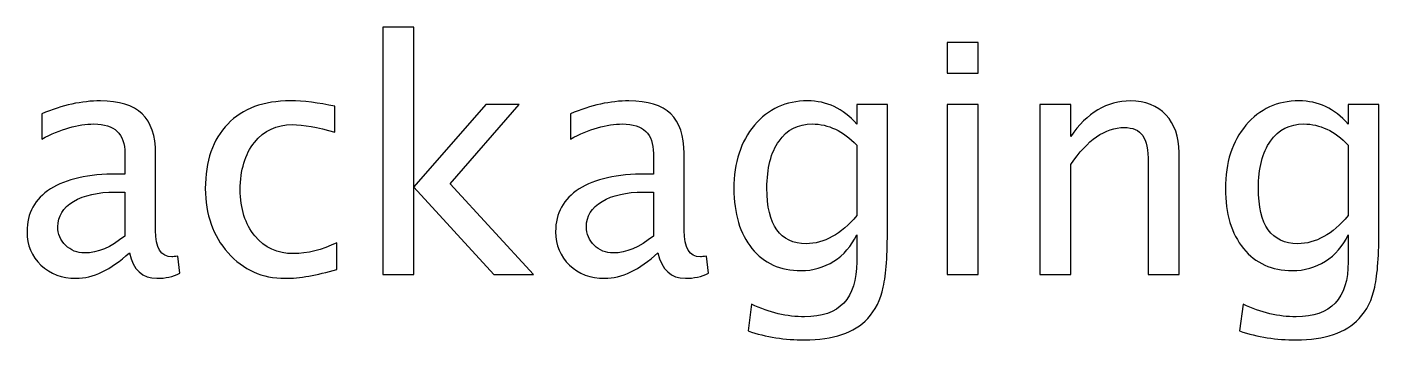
# Model space of a CAD drawing. Header units: centimetres. Extents: x -42 to 63, y -49 to 29.
# Drawn here: x -0.4 to 10.31, y 26.15 to 28.63 of the extents above; entities that cross this region are included whole.
import ezdxf

# ---------------------------------------------------------------- set-up
doc = ezdxf.new("R2010")
doc.units = ezdxf.units.CM
doc.header["$MEASUREMENT"] = 0
doc.layers.add('Layer 1', color=7, linetype='Continuous')

msp = doc.modelspace()

# ---------------------------------------------------------------- linework, layer by layer
at = {"layer": 'Layer 1'}
for points, knots in [([(2.41767, 26.67044), (2.41767, 26.67044), (2.41767, 28.62878), (2.41767, 28.62878), (2.41767, 28.62878), (2.41767, 28.62878), (2.66151, 28.62878), (2.66151, 28.62878), (2.66151, 28.62878), (2.66151, 28.62878), (2.66151, 27.36344), (2.66151, 27.36344), (2.66151, 27.36344), (2.66151, 27.36344), (3.23301, 28.01664), (3.23301, 28.01664), (3.23301, 28.01664), (3.23301, 28.01664), (3.49632, 28.01664), (3.49632, 28.01664), (3.49632, 28.01664), (3.49632, 28.01664), (2.95022, 27.38841), (2.95022, 27.38841), (2.95022, 27.38841), (2.95022, 27.38841), (3.61062, 26.67044), (3.61062, 26.67044), (3.61062, 26.67044), (3.61062, 26.67044), (3.29651, 26.67044), (3.29651, 26.67044), (3.29651, 26.67044), (3.29651, 26.67044), (2.66151, 27.3609), (2.66151, 27.3609), (2.66151, 27.3609), (2.66151, 27.3609), (2.66151, 26.67044), (2.66151, 26.67044), (2.66151, 26.67044), (2.66151, 26.67044), (2.41767, 26.67044), (2.41767, 26.67044)], [0, 0, 0, 0, 0.08333333, 0.08333333, 0.08333333, 0.08333333, 0.16666667, 0.16666667, 0.16666667, 0.16666667, 0.25, 0.25, 0.25, 0.25, 0.33333333, 0.33333333, 0.33333333, 0.33333333, 0.41666667, 0.41666667, 0.41666667, 0.41666667, 0.5, 0.5, 0.5, 0.5, 0.58333333, 0.58333333, 0.58333333, 0.58333333, 0.66666667, 0.66666667, 0.66666667, 0.66666667, 0.75, 0.75, 0.75, 0.75, 0.83333333, 0.83333333, 0.83333333, 0.83333333, 1, 1, 1, 1]), ([(6.88849, 28.26302), (6.88849, 28.26302), (6.88849, 28.50686), (6.88849, 28.50686), (6.88849, 28.50686), (6.88849, 28.50686), (7.13233, 28.50686), (7.13233, 28.50686), (7.13233, 28.50686), (7.13233, 28.50686), (7.13233, 28.26302), (7.13233, 28.26302), (7.13233, 28.26302), (7.13233, 28.26302), (6.88849, 28.26302), (6.88849, 28.26302)], [0, 0, 0, 0, 0.2, 0.2, 0.2, 0.2, 0.4, 0.4, 0.4, 0.4, 0.6, 0.6, 0.6, 0.6, 1, 1, 1, 1]), ([(0.40811, 26.84189), (0.26164, 26.70727), (0.12067, 26.63996), (-0.0148, 26.63996), (-0.0148, 26.63996), (-0.12613, 26.63996), (-0.21884, 26.67467), (-0.29208, 26.74452), (-0.29208, 26.74452), (-0.36574, 26.81437), (-0.40257, 26.90243), (-0.40257, 27.00868), (-0.40257, 27.00868), (-0.40257, 27.15558), (-0.34076, 27.26861), (-0.21715, 27.34735), (-0.21715, 27.34735), (-0.09354, 27.42609), (0.08384, 27.46546), (0.31498, 27.46546), (0.31498, 27.46546), (0.31498, 27.46546), (0.37213, 27.46546), (0.37213, 27.46546), (0.37213, 27.46546), (0.37213, 27.46546), (0.37213, 27.6276), (0.37213, 27.6276), (0.37213, 27.6276), (0.37213, 27.78381), (0.29085, 27.8617), (0.12787, 27.8617), (0.12787, 27.8617), (0.00171, 27.8617), (-0.13629, 27.82191), (-0.28573, 27.74232), (-0.28573, 27.74232), (-0.28573, 27.74232), (-0.28573, 27.94298), (-0.28573, 27.94298), (-0.28573, 27.94298), (-0.12148, 28.01071), (0.03346, 28.04458), (0.17867, 28.04458), (0.17867, 28.04458), (0.3281, 28.04458), (0.43859, 28.01071), (0.50929, 27.94256), (0.50929, 27.94256), (0.58041, 27.8744), (0.61597, 27.76941), (0.61597, 27.6276), (0.61597, 27.6276), (0.61597, 27.6276), (0.61597, 27.01927), (0.61597, 27.01927), (0.61597, 27.01927), (0.61597, 26.87999), (0.65873, 26.81014), (0.74466, 26.81014), (0.74466, 26.81014), (0.75525, 26.81014), (0.77091, 26.81183), (0.79165, 26.81522), (0.79165, 26.81522), (0.79165, 26.81522), (0.80901, 26.67975), (0.80901, 26.67975), (0.80901, 26.67975), (0.75355, 26.65308), (0.69259, 26.63996), (0.62571, 26.63996), (0.62571, 26.63996), (0.51183, 26.63996), (0.43944, 26.70727), (0.40811, 26.84189)], [0, 0, 0, 0, 0.05, 0.05, 0.05, 0.05, 0.1, 0.1, 0.1, 0.1, 0.15, 0.15, 0.15, 0.15, 0.2, 0.2, 0.2, 0.2, 0.25, 0.25, 0.25, 0.25, 0.3, 0.3, 0.3, 0.3, 0.35, 0.35, 0.35, 0.35, 0.4, 0.4, 0.4, 0.4, 0.45, 0.45, 0.45, 0.45, 0.5, 0.5, 0.5, 0.5, 0.55, 0.55, 0.55, 0.55, 0.6, 0.6, 0.6, 0.6, 0.65, 0.65, 0.65, 0.65, 0.7, 0.7, 0.7, 0.7, 0.75, 0.75, 0.75, 0.75, 0.8, 0.8, 0.8, 0.8, 0.85, 0.85, 0.85, 0.85, 0.9, 0.9, 0.9, 0.9, 1, 1, 1, 1]), ([(2.05149, 26.71108), (1.89359, 26.66367), (1.75727, 26.63996), (1.64255, 26.63996), (1.64255, 26.63996), (1.46052, 26.63996), (1.30981, 26.70727), (1.19001, 26.84147), (1.19001, 26.84147), (1.0702, 26.97609), (1.01009, 27.14584), (1.01009, 27.35031), (1.01009, 27.35031), (1.01009, 27.56875), (1.06936, 27.73936), (1.18789, 27.86128), (1.18789, 27.86128), (1.30642, 27.98362), (1.47195, 28.04458), (1.68446, 28.04458), (1.68446, 28.04458), (1.78902, 28.04458), (1.90671, 28.03019), (2.03625, 28.0014), (2.03625, 28.0014), (2.03625, 28.0014), (2.03625, 27.79566), (2.03625, 27.79566), (2.03625, 27.79566), (1.89867, 27.8363), (1.78648, 27.85662), (1.70012, 27.85662), (1.70012, 27.85662), (1.57482, 27.85662), (1.47449, 27.80963), (1.39956, 27.71607), (1.39956, 27.71607), (1.32463, 27.62252), (1.28695, 27.49763), (1.28695, 27.34185), (1.28695, 27.34185), (1.28695, 27.19072), (1.3259, 27.0688), (1.40337, 26.97524), (1.40337, 26.97524), (1.48084, 26.88211), (1.58201, 26.83554), (1.70774, 26.83554), (1.70774, 26.83554), (1.81908, 26.83554), (1.93338, 26.86433), (2.05149, 26.9219), (2.05149, 26.9219), (2.05149, 26.9219), (2.05149, 26.71108), (2.05149, 26.71108)], [0, 0, 0, 0, 0.06666667, 0.06666667, 0.06666667, 0.06666667, 0.13333333, 0.13333333, 0.13333333, 0.13333333, 0.2, 0.2, 0.2, 0.2, 0.26666667, 0.26666667, 0.26666667, 0.26666667, 0.33333333, 0.33333333, 0.33333333, 0.33333333, 0.4, 0.4, 0.4, 0.4, 0.46666667, 0.46666667, 0.46666667, 0.46666667, 0.53333333, 0.53333333, 0.53333333, 0.53333333, 0.6, 0.6, 0.6, 0.6, 0.66666667, 0.66666667, 0.66666667, 0.66666667, 0.73333333, 0.73333333, 0.73333333, 0.73333333, 0.8, 0.8, 0.8, 0.8, 0.86666667, 0.86666667, 0.86666667, 0.86666667, 1, 1, 1, 1]), ([(4.59614, 26.84189), (4.44967, 26.70727), (4.3087, 26.63996), (4.17323, 26.63996), (4.17323, 26.63996), (4.0619, 26.63996), (3.96919, 26.67467), (3.89595, 26.74452), (3.89595, 26.74452), (3.82229, 26.81437), (3.78546, 26.90243), (3.78546, 27.00868), (3.78546, 27.00868), (3.78546, 27.15558), (3.84727, 27.26861), (3.97088, 27.34735), (3.97088, 27.34735), (4.09449, 27.42609), (4.27187, 27.46546), (4.50301, 27.46546), (4.50301, 27.46546), (4.50301, 27.46546), (4.56016, 27.46546), (4.56016, 27.46546), (4.56016, 27.46546), (4.56016, 27.46546), (4.56016, 27.6276), (4.56016, 27.6276), (4.56016, 27.6276), (4.56016, 27.78381), (4.47888, 27.8617), (4.3159, 27.8617), (4.3159, 27.8617), (4.18974, 27.8617), (4.05174, 27.82191), (3.9023, 27.74232), (3.9023, 27.74232), (3.9023, 27.74232), (3.9023, 27.94298), (3.9023, 27.94298), (3.9023, 27.94298), (4.06655, 28.01071), (4.22149, 28.04458), (4.3667, 28.04458), (4.3667, 28.04458), (4.51613, 28.04458), (4.62662, 28.01071), (4.69732, 27.94256), (4.69732, 27.94256), (4.76844, 27.8744), (4.804, 27.76941), (4.804, 27.6276), (4.804, 27.6276), (4.804, 27.6276), (4.804, 27.01927), (4.804, 27.01927), (4.804, 27.01927), (4.804, 26.87999), (4.84676, 26.81014), (4.93269, 26.81014), (4.93269, 26.81014), (4.94328, 26.81014), (4.95894, 26.81183), (4.97968, 26.81522), (4.97968, 26.81522), (4.97968, 26.81522), (4.99704, 26.67975), (4.99704, 26.67975), (4.99704, 26.67975), (4.94158, 26.65308), (4.88062, 26.63996), (4.81374, 26.63996), (4.81374, 26.63996), (4.69986, 26.63996), (4.62747, 26.70727), (4.59614, 26.84189)], [0, 0, 0, 0, 0.05, 0.05, 0.05, 0.05, 0.1, 0.1, 0.1, 0.1, 0.15, 0.15, 0.15, 0.15, 0.2, 0.2, 0.2, 0.2, 0.25, 0.25, 0.25, 0.25, 0.3, 0.3, 0.3, 0.3, 0.35, 0.35, 0.35, 0.35, 0.4, 0.4, 0.4, 0.4, 0.45, 0.45, 0.45, 0.45, 0.5, 0.5, 0.5, 0.5, 0.55, 0.55, 0.55, 0.55, 0.6, 0.6, 0.6, 0.6, 0.65, 0.65, 0.65, 0.65, 0.7, 0.7, 0.7, 0.7, 0.75, 0.75, 0.75, 0.75, 0.8, 0.8, 0.8, 0.8, 0.85, 0.85, 0.85, 0.85, 0.9, 0.9, 0.9, 0.9, 1, 1, 1, 1]), ([(5.30988, 26.2234), (5.30988, 26.2234), (5.33867, 26.43422), (5.33867, 26.43422), (5.33867, 26.43422), (5.48006, 26.36818), (5.62018, 26.33516), (5.75861, 26.33516), (5.75861, 26.33516), (6.03336, 26.33516), (6.17094, 26.48079), (6.17094, 26.77162), (6.17094, 26.77162), (6.17094, 26.77162), (6.17094, 26.98328), (6.17094, 26.98328), (6.17094, 26.98328), (6.12861, 26.89396), (6.06849, 26.82496), (5.99018, 26.77543), (5.99018, 26.77543), (5.91186, 26.7259), (5.82465, 26.70092), (5.72856, 26.70092), (5.72856, 26.70092), (5.56557, 26.70092), (5.43646, 26.75934), (5.34121, 26.87618), (5.34121, 26.87618), (5.24596, 26.99302), (5.19812, 27.15135), (5.19812, 27.35116), (5.19812, 27.35116), (5.19812, 27.55563), (5.25231, 27.72242), (5.36068, 27.85154), (5.36068, 27.85154), (5.46948, 27.98023), (5.6096, 28.04458), (5.7819, 28.04458), (5.7819, 28.04458), (5.9326, 28.04458), (6.06257, 27.98362), (6.17094, 27.86128), (6.17094, 27.86128), (6.17094, 27.86128), (6.17094, 28.01664), (6.17094, 28.01664), (6.17094, 28.01664), (6.17094, 28.01664), (6.41478, 28.01664), (6.41478, 28.01664), (6.41478, 28.01664), (6.41478, 28.01664), (6.41478, 27.03789), (6.41478, 27.03789), (6.41478, 27.03789), (6.41478, 26.8275), (6.40377, 26.67171), (6.38176, 26.57053), (6.38176, 26.57053), (6.36017, 26.46936), (6.31868, 26.38638), (6.25857, 26.32204), (6.25857, 26.32204), (6.15189, 26.20901), (5.9851, 26.15228), (5.75861, 26.15228), (5.75861, 26.15228), (5.60325, 26.15228), (5.45381, 26.17599), (5.30988, 26.2234)], [0, 0, 0, 0, 0.05263158, 0.05263158, 0.05263158, 0.05263158, 0.10526316, 0.10526316, 0.10526316, 0.10526316, 0.15789474, 0.15789474, 0.15789474, 0.15789474, 0.21052632, 0.21052632, 0.21052632, 0.21052632, 0.26315789, 0.26315789, 0.26315789, 0.26315789, 0.31578947, 0.31578947, 0.31578947, 0.31578947, 0.36842105, 0.36842105, 0.36842105, 0.36842105, 0.42105263, 0.42105263, 0.42105263, 0.42105263, 0.47368421, 0.47368421, 0.47368421, 0.47368421, 0.52631579, 0.52631579, 0.52631579, 0.52631579, 0.57894737, 0.57894737, 0.57894737, 0.57894737, 0.63157895, 0.63157895, 0.63157895, 0.63157895, 0.68421053, 0.68421053, 0.68421053, 0.68421053, 0.73684211, 0.73684211, 0.73684211, 0.73684211, 0.78947368, 0.78947368, 0.78947368, 0.78947368, 0.84210526, 0.84210526, 0.84210526, 0.84210526, 0.89473684, 0.89473684, 0.89473684, 0.89473684, 1, 1, 1, 1]), ([(6.88849, 26.67044), (6.88849, 26.67044), (6.88849, 28.01664), (6.88849, 28.01664), (6.88849, 28.01664), (6.88849, 28.01664), (7.13233, 28.01664), (7.13233, 28.01664), (7.13233, 28.01664), (7.13233, 28.01664), (7.13233, 26.67044), (7.13233, 26.67044), (7.13233, 26.67044), (7.13233, 26.67044), (6.88849, 26.67044), (6.88849, 26.67044)], [0, 0, 0, 0, 0.2, 0.2, 0.2, 0.2, 0.4, 0.4, 0.4, 0.4, 0.6, 0.6, 0.6, 0.6, 1, 1, 1, 1]), ([(7.62255, 26.67044), (7.62255, 26.67044), (7.62255, 28.01664), (7.62255, 28.01664), (7.62255, 28.01664), (7.62255, 28.01664), (7.86639, 28.01664), (7.86639, 28.01664), (7.86639, 28.01664), (7.86639, 28.01664), (7.86639, 27.76222), (7.86639, 27.76222), (7.86639, 27.76222), (7.99551, 27.9506), (8.15383, 28.04458), (8.34095, 28.04458), (8.34095, 28.04458), (8.45863, 28.04458), (8.55219, 28.00775), (8.62119, 27.93367), (8.62119, 27.93367), (8.6902, 27.86001), (8.72491, 27.76052), (8.72491, 27.63606), (8.72491, 27.63606), (8.72491, 27.63606), (8.72491, 26.67044), (8.72491, 26.67044), (8.72491, 26.67044), (8.72491, 26.67044), (8.48107, 26.67044), (8.48107, 26.67044), (8.48107, 26.67044), (8.48107, 26.67044), (8.48107, 27.55648), (8.48107, 27.55648), (8.48107, 27.55648), (8.48107, 27.65638), (8.46625, 27.7275), (8.43704, 27.76984), (8.43704, 27.76984), (8.40741, 27.81259), (8.35873, 27.83376), (8.29057, 27.83376), (8.29057, 27.83376), (8.14071, 27.83376), (7.99932, 27.73597), (7.86639, 27.54039), (7.86639, 27.54039), (7.86639, 27.54039), (7.86639, 26.67044), (7.86639, 26.67044), (7.86639, 26.67044), (7.86639, 26.67044), (7.62255, 26.67044), (7.62255, 26.67044)], [0, 0, 0, 0, 0.06666667, 0.06666667, 0.06666667, 0.06666667, 0.13333333, 0.13333333, 0.13333333, 0.13333333, 0.2, 0.2, 0.2, 0.2, 0.26666667, 0.26666667, 0.26666667, 0.26666667, 0.33333333, 0.33333333, 0.33333333, 0.33333333, 0.4, 0.4, 0.4, 0.4, 0.46666667, 0.46666667, 0.46666667, 0.46666667, 0.53333333, 0.53333333, 0.53333333, 0.53333333, 0.6, 0.6, 0.6, 0.6, 0.66666667, 0.66666667, 0.66666667, 0.66666667, 0.73333333, 0.73333333, 0.73333333, 0.73333333, 0.8, 0.8, 0.8, 0.8, 0.86666667, 0.86666667, 0.86666667, 0.86666667, 1, 1, 1, 1]), ([(9.20412, 26.2234), (9.20412, 26.2234), (9.23291, 26.43422), (9.23291, 26.43422), (9.23291, 26.43422), (9.3743, 26.36818), (9.51442, 26.33516), (9.65285, 26.33516), (9.65285, 26.33516), (9.9276, 26.33516), (10.06518, 26.48079), (10.06518, 26.77162), (10.06518, 26.77162), (10.06518, 26.77162), (10.06518, 26.98328), (10.06518, 26.98328), (10.06518, 26.98328), (10.02285, 26.89396), (9.96273, 26.82496), (9.88442, 26.77543), (9.88442, 26.77543), (9.8061, 26.7259), (9.71889, 26.70092), (9.6228, 26.70092), (9.6228, 26.70092), (9.45981, 26.70092), (9.3307, 26.75934), (9.23545, 26.87618), (9.23545, 26.87618), (9.1402, 26.99302), (9.09236, 27.15135), (9.09236, 27.35116), (9.09236, 27.35116), (9.09236, 27.55563), (9.14655, 27.72242), (9.25492, 27.85154), (9.25492, 27.85154), (9.36372, 27.98023), (9.50384, 28.04458), (9.67614, 28.04458), (9.67614, 28.04458), (9.82684, 28.04458), (9.95681, 27.98362), (10.06518, 27.86128), (10.06518, 27.86128), (10.06518, 27.86128), (10.06518, 28.01664), (10.06518, 28.01664), (10.06518, 28.01664), (10.06518, 28.01664), (10.30902, 28.01664), (10.30902, 28.01664), (10.30902, 28.01664), (10.30902, 28.01664), (10.30902, 27.03789), (10.30902, 27.03789), (10.30902, 27.03789), (10.30902, 26.8275), (10.29801, 26.67171), (10.276, 26.57053), (10.276, 26.57053), (10.25441, 26.46936), (10.21292, 26.38638), (10.15281, 26.32204), (10.15281, 26.32204), (10.04613, 26.20901), (9.87934, 26.15228), (9.65285, 26.15228), (9.65285, 26.15228), (9.49749, 26.15228), (9.34805, 26.17599), (9.20412, 26.2234)], [0, 0, 0, 0, 0.05263158, 0.05263158, 0.05263158, 0.05263158, 0.10526316, 0.10526316, 0.10526316, 0.10526316, 0.15789474, 0.15789474, 0.15789474, 0.15789474, 0.21052632, 0.21052632, 0.21052632, 0.21052632, 0.26315789, 0.26315789, 0.26315789, 0.26315789, 0.31578947, 0.31578947, 0.31578947, 0.31578947, 0.36842105, 0.36842105, 0.36842105, 0.36842105, 0.42105263, 0.42105263, 0.42105263, 0.42105263, 0.47368421, 0.47368421, 0.47368421, 0.47368421, 0.52631579, 0.52631579, 0.52631579, 0.52631579, 0.57894737, 0.57894737, 0.57894737, 0.57894737, 0.63157895, 0.63157895, 0.63157895, 0.63157895, 0.68421053, 0.68421053, 0.68421053, 0.68421053, 0.73684211, 0.73684211, 0.73684211, 0.73684211, 0.78947368, 0.78947368, 0.78947368, 0.78947368, 0.84210526, 0.84210526, 0.84210526, 0.84210526, 0.89473684, 0.89473684, 0.89473684, 0.89473684, 1, 1, 1, 1]), ([(6.17094, 27.13611), (6.17094, 27.13611), (6.17094, 27.69448), (6.17094, 27.69448), (6.17094, 27.69448), (6.06341, 27.80582), (5.94615, 27.8617), (5.81957, 27.8617), (5.81957, 27.8617), (5.70697, 27.8617), (5.61891, 27.81683), (5.55541, 27.72666), (5.55541, 27.72666), (5.49149, 27.63691), (5.45974, 27.51203), (5.45974, 27.35285), (5.45974, 27.35285), (5.45974, 27.06033), (5.56346, 26.91428), (5.77131, 26.91428), (5.77131, 26.91428), (5.91271, 26.91428), (6.04606, 26.98836), (6.17094, 27.13611)], [0, 0, 0, 0, 0.14285714, 0.14285714, 0.14285714, 0.14285714, 0.28571429, 0.28571429, 0.28571429, 0.28571429, 0.42857143, 0.42857143, 0.42857143, 0.42857143, 0.57142857, 0.57142857, 0.57142857, 0.57142857, 0.71428571, 0.71428571, 0.71428571, 0.71428571, 1, 1, 1, 1]), ([(10.06518, 27.13611), (10.06518, 27.13611), (10.06518, 27.69448), (10.06518, 27.69448), (10.06518, 27.69448), (9.95765, 27.80582), (9.84039, 27.8617), (9.71381, 27.8617), (9.71381, 27.8617), (9.60121, 27.8617), (9.51315, 27.81683), (9.44965, 27.72666), (9.44965, 27.72666), (9.38573, 27.63691), (9.35398, 27.51203), (9.35398, 27.35285), (9.35398, 27.35285), (9.35398, 27.06033), (9.4577, 26.91428), (9.66555, 26.91428), (9.66555, 26.91428), (9.80695, 26.91428), (9.9403, 26.98836), (10.06518, 27.13611)], [0, 0, 0, 0, 0.14285714, 0.14285714, 0.14285714, 0.14285714, 0.28571429, 0.28571429, 0.28571429, 0.28571429, 0.42857143, 0.42857143, 0.42857143, 0.42857143, 0.57142857, 0.57142857, 0.57142857, 0.57142857, 0.71428571, 0.71428571, 0.71428571, 0.71428571, 1, 1, 1, 1]), ([(0.37213, 26.97482), (0.37213, 26.97482), (0.37213, 27.32068), (0.37213, 27.32068), (0.37213, 27.32068), (0.37213, 27.32068), (0.29381, 27.32322), (0.29381, 27.32322), (0.29381, 27.32322), (0.15835, 27.32322), (0.04913, 27.29824), (-0.03427, 27.24829), (-0.03427, 27.24829), (-0.11724, 27.19791), (-0.15873, 27.13145), (-0.15873, 27.04848), (-0.15873, 27.04848), (-0.15873, 26.99048), (-0.13799, 26.94137), (-0.09692, 26.90116), (-0.09692, 26.90116), (-0.05544, 26.86094), (-0.00506, 26.84062), (0.05463, 26.84062), (0.05463, 26.84062), (0.15623, 26.84062), (0.26206, 26.88549), (0.37213, 26.97482)], [0, 0, 0, 0, 0.125, 0.125, 0.125, 0.125, 0.25, 0.25, 0.25, 0.25, 0.375, 0.375, 0.375, 0.375, 0.5, 0.5, 0.5, 0.5, 0.625, 0.625, 0.625, 0.625, 0.75, 0.75, 0.75, 0.75, 1, 1, 1, 1]), ([(4.56016, 26.97482), (4.56016, 26.97482), (4.56016, 27.32068), (4.56016, 27.32068), (4.56016, 27.32068), (4.56016, 27.32068), (4.48184, 27.32322), (4.48184, 27.32322), (4.48184, 27.32322), (4.34638, 27.32322), (4.23716, 27.29824), (4.15376, 27.24829), (4.15376, 27.24829), (4.07079, 27.19791), (4.0293, 27.13145), (4.0293, 27.04848), (4.0293, 27.04848), (4.0293, 26.99048), (4.05004, 26.94137), (4.09111, 26.90116), (4.09111, 26.90116), (4.13259, 26.86094), (4.18297, 26.84062), (4.24266, 26.84062), (4.24266, 26.84062), (4.34426, 26.84062), (4.45009, 26.88549), (4.56016, 26.97482)], [0, 0, 0, 0, 0.125, 0.125, 0.125, 0.125, 0.25, 0.25, 0.25, 0.25, 0.375, 0.375, 0.375, 0.375, 0.5, 0.5, 0.5, 0.5, 0.625, 0.625, 0.625, 0.625, 0.75, 0.75, 0.75, 0.75, 1, 1, 1, 1])]:
    msp.add_open_spline(points, degree=3, knots=knots, dxfattribs=at)

doc.saveas('drawing.dxf')
